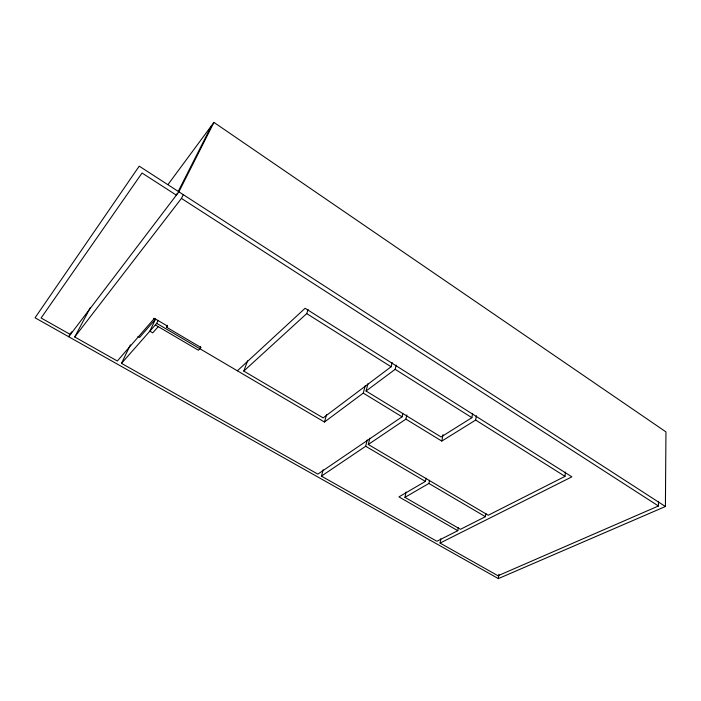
<?xml version="1.0" encoding="UTF-8"?>
<svg xmlns="http://www.w3.org/2000/svg" width="701" height="701" viewBox="0 0 701 701"><rect width="100%" height="100%" fill="white"/><g stroke="black" fill="none" stroke-linecap="round" stroke-linejoin="round"><path stroke-width="1.05" d="M665.407 506.516L139.219 166.155L35.05 317.798L498.358 578.597L665.407 506.516L665.95 431.895L213.945 122.403L168.012 184.521M440.824 538.789L440.07 543.073L497.999 575.749L658.432 505.991L658.484 501.609M369.856 438.178L368.288 444.495L488.264 515.244L565.015 476.365L565.392 472.062M498.358 578.597L498.919 574.268M406.054 491.997L404.933 497.351L460.469 529.316L485.407 516.69L485.872 513.474M323.161 469.819L321.4 476.128L436.881 541.268L457.788 530.683L458.314 527.476M368.288 444.495L405.888 419.137L441.805 441.078L475.664 420.065L476.373 415.781M367.972 383.71L366.062 391.018L441.078 436.968L471.887 417.682L472.605 413.406M441.805 441.078L443.014 434.681M404.933 497.351L428.898 483.453L429.52 480.238M457.788 530.683L398.939 496.878L425.411 481.403L426.042 478.187M405.888 419.137L406.834 414.887M130.386 344.848L121.51 363.363L317.851 474.121L402.076 416.815L402.803 413.625M366.062 391.018L395.162 369.339L396.188 365.098M247.593 360.822L243.782 371.083L323.143 417.875L391.105 366.781L392.148 362.54M321.4 476.128L365.668 446.265L367.254 439.948M121.51 363.363L156.717 323.354L324.449 422.02L363.267 393.103L365.221 385.69M324.449 422.02L326.57 414.677M243.782 371.083L306.714 313.601L308.089 309.474M199.829 348.712L200.652 346.723M155.333 324.931L198.357 350.202L201.003 347.521L166.584 327.244L167.486 325.264M156.717 323.354L158.093 320.401M153.685 318.28L155.403 319.297L149.856 331.152L152.748 332.844L158.251 326.64M166.584 327.244L167.574 326.149L154.404 318.377L117.33 360.997L74.735 336.971L181.436 198.409L183.39 194.501M213.945 122.403L178.895 191.82L68.707 336.752L70.757 332.94M177.353 193.196L176.363 195.15L142.049 173.016L41.096 318L70.398 334.526L71.931 331.661M178.343 191.233L211.457 125.768M74.735 336.971L90.482 307.38M155.403 319.297L139.595 337.418L137.913 336.445M237.367 370.794L305.119 308.265L571.867 476.838L440.07 543.073M365.668 446.265L425.411 481.403M428.898 483.453L485.407 516.69M363.267 393.103L402.076 416.815M306.714 313.601L391.105 366.781M395.162 369.339L471.887 417.682M475.664 420.065L565.015 476.365M181.436 198.409L658.432 505.991"/></g></svg>
